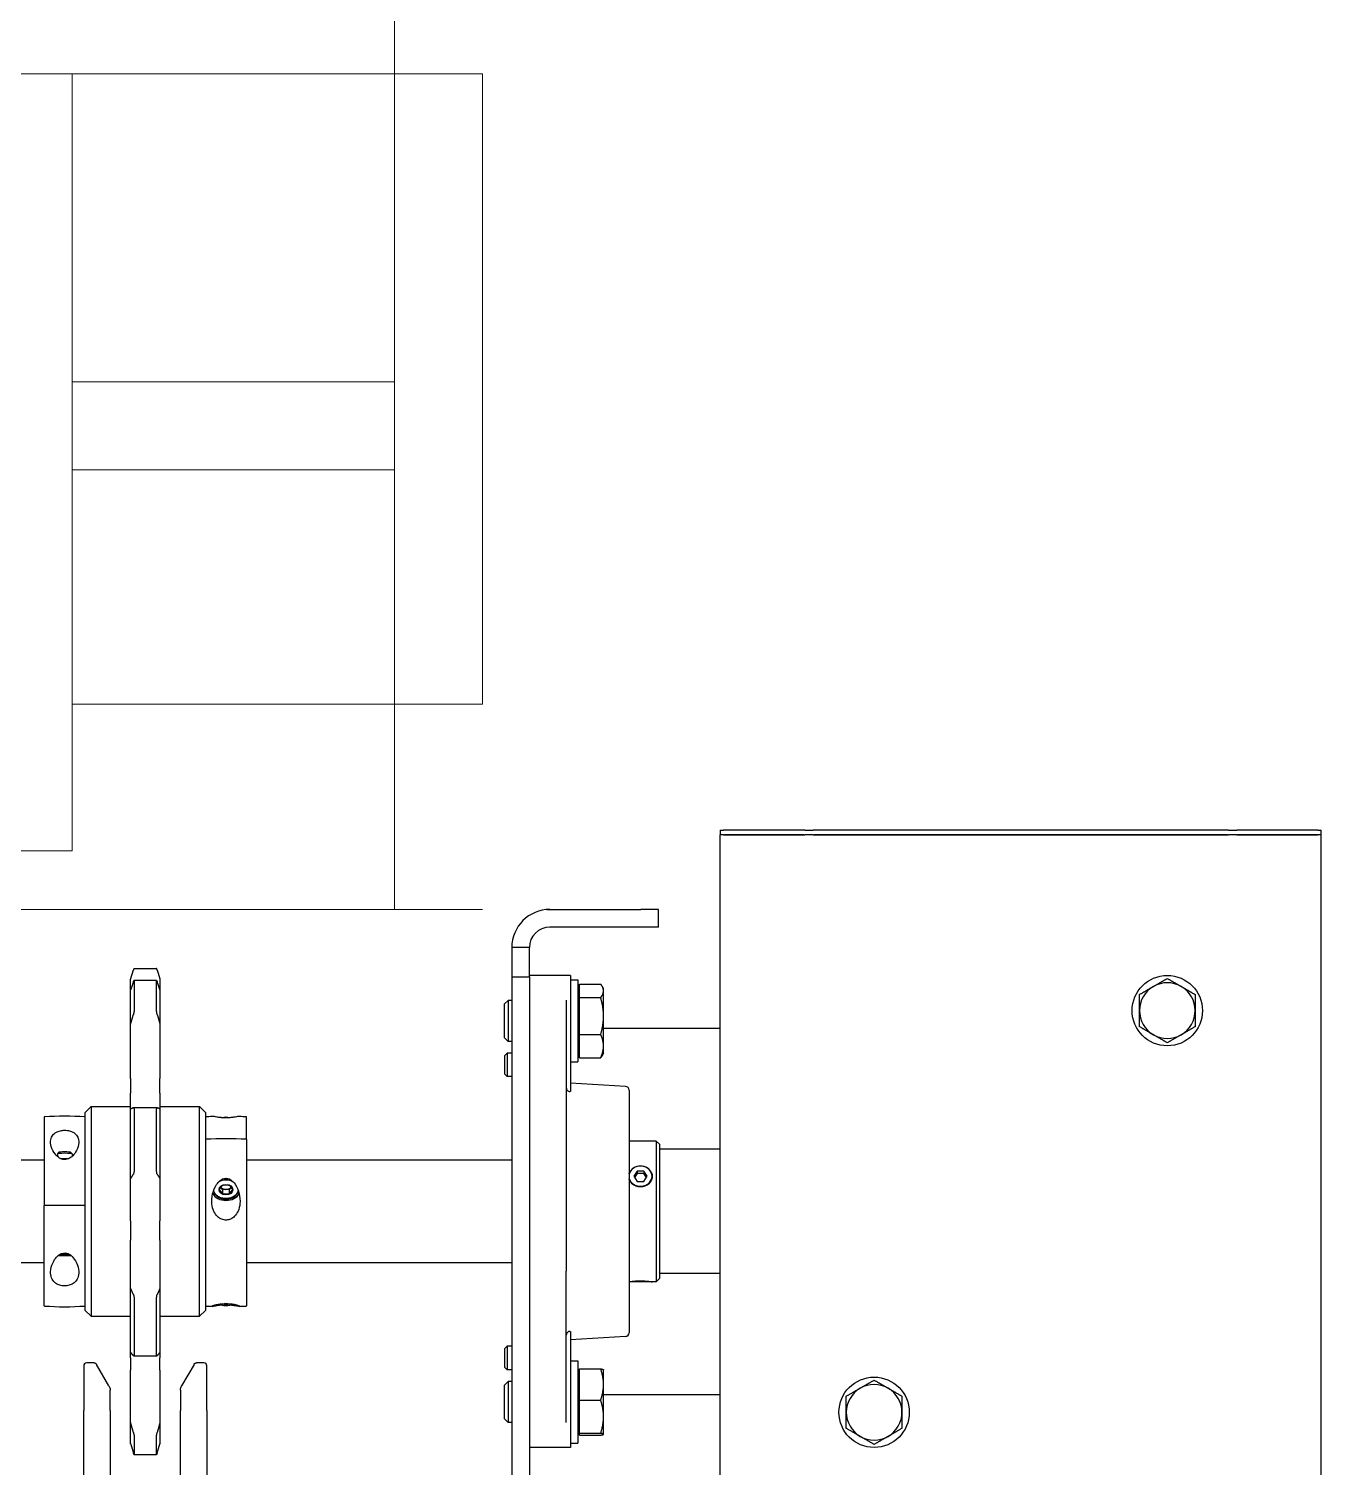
# Model space of a CAD drawing. Extents: x -3873 to 164127, y 7129 to 96529.
# Drawn here: x 43305.4 to 43746.3, y 53337.5 to 53828.1 of the extents above; entities that cross this region are included whole.
import ezdxf

# ---------------------------------------------------------------- set-up
doc = ezdxf.new("R2010")
doc.units = 0
doc.layers.get('0').update_dxf_attribs({"linetype": 'CONTINUOUS'})
doc.layers.add('LAYOUT', color=90, linetype='CONTINUOUS')
doc.layers.add('LAYOUT-KROMEKA', color=1, linetype='CONTINUOUS')
doc.layers.add('LAYOUT Kromeka', color=1, linetype='CONTINUOUS', lineweight=5)

# ---------------------------------------------------------------- blocks, each defined once
blk = doc.blocks.new('*U220')
at = {"ltscale": 20}
for p, q in [((0, 309.9999), (0, -309.9998)), ((284.9999, 309.9999), (284.9999, -309.9998)), ((69.9998, -309.9998), (69.9998, -169.9999)), ((149.9999, -169.9999), (149.9999, -279.9998)), ((179.9998, -279.9998), (179.9998, -169.9999)), ((0, -279.9998), (69.9998, -279.9998)), ((69.9998, -279.9998), (284.9999, -279.9998)), ((284.9999, -279.9998), (354.9998, -279.9998)), ((69.9998, -309.9998), (284.9999, -309.9998))]:
    blk.add_line(p, q, dxfattribs=at)
at = {"linetype": 'Continuous', "ltscale": 20}
for p, q in [((19.9999, -149.9999), (19.9999, -169.9999)), ((19.9999, -169.9999), (284.9999, -169.9999))]:
    blk.add_line(p, q, dxfattribs=at)
blk = doc.blocks.new('A$Ccf7c2aec')
at = {"layer": 'LAYOUT-KROMEKA'}
for p, q in [((3977.53, 435.6), (3977.53, 756.6)), ((4012.53, 435.6), (4012.53, 756.6)), ((3962.88, 435.6), (3997.02, 435.6)), ((4027.19, 435.6), (3997.02, 435.6)), ((3980.4, 429.75), (3980.16, 429.75)), ((3980.4, 427.45), (3980.16, 427.45)), ((4014.71, 431.1), (4013.78, 431.1)), ((4015.21, 430.61), (4014.72, 431.1)), ((3895.43, 422.1), (3927.13, 422.1)), ((3942.38, 422.1), (3927.13, 422.1)), ((4014.71, 426.1), (4013.78, 426.1)), ((4015.21, 426.59), (4014.72, 426.1)), ((3935.58, 413.5), (3942.88, 417.72)), ((3943.38, 418.59), (3943.38, 421.1)), ((3961.28, 421.6), (3959.28, 419.6)), ((4030.78, 419.6), (3959.28, 419.6)), ((3959.28, 419.6), (3959.28, 406.1)), ((3961.28, 421.6), (4028.78, 421.6)), ((4028.78, 421.6), (4030.78, 419.6)), ((4030.78, 419.6), (4030.78, 406.1)), ((3927.13, 413.1), (3895.43, 413.1)), ((3927.13, 413.1), (3934.08, 413.1)), ((3912.16, 404.96), (3912.16, 397.24)), ((3918.58, 404.95), (3912.17, 404.95)), ((3915.82, 406.1), (3923.05, 406.1)), ((3923.05, 406.1), (3926.85, 406.1)), ((3926.85, 406.1), (3940.89, 406.1)), ((3945.06, 406.1), (3940.89, 406.1)), ((3945.06, 406.1), (3946.93, 406.1)), ((3945.76, 405.07), (3945.76, 397.13)), ((3965.57, 404.95), (3946.18, 404.95)), ((3946.93, 406.1), (3968.81, 406.1)), ((3968.81, 406.1), (3971.14, 406.1)), ((3971.14, 406.1), (3985.24, 406.1)), ((3991.78, 406.1), (3985.24, 406.1)), ((3991.78, 406.1), (4004.52, 406.1)), ((4004.52, 406.1), (4006.21, 406.1)), ((4006.21, 406.1), (4029.94, 406.1)), ((4029.82, 404.95), (4008.8, 404.95)), ((4029.94, 406.1), (4035.34, 406.1)), ((4030.41, 397.08), (4030.41, 405.12)), ((4040.41, 406.1), (4035.34, 406.1)), ((4040.41, 406.1), (4055.32, 406.1)), ((4055.32, 406.1), (4058.95, 406.1)), ((4058.95, 406.1), (4070.61, 406.1)), ((4073.7, 404.95), (4063.36, 404.95)), ((4070.61, 406.1), (4070.81, 406.1)), ((4070.81, 406.1), (4074.25, 406.1)), ((4073.76, 397.23), (4073.76, 404.97)), ((4077.91, 404.96), (4077.91, 397.24)), ((3912.17, 397.25), (3918.58, 397.25)), ((3923.05, 396.1), (3915.82, 396.1)), ((3926.85, 396.1), (3923.05, 396.1)), ((3940.89, 396.1), (3926.85, 396.1)), ((3940.89, 396.1), (3945.06, 396.1)), ((3946.93, 396.1), (3945.06, 396.1)), ((3946.18, 397.25), (3965.57, 397.25)), ((3968.81, 396.1), (3946.93, 396.1)), ((3959.28, 396.1), (3959.28, 382.6)), ((3971.14, 396.1), (3968.81, 396.1)), ((3985.24, 396.1), (3971.14, 396.1)), ((3985.24, 396.1), (3991.78, 396.1)), ((4004.52, 396.1), (3991.78, 396.1)), ((4006.21, 396.1), (4004.52, 396.1)), ((4029.94, 396.1), (4006.21, 396.1)), ((4008.8, 397.25), (4029.82, 397.25)), ((4035.34, 396.1), (4029.94, 396.1)), ((4030.78, 396.1), (4030.78, 382.6)), ((4035.34, 396.1), (4040.41, 396.1)), ((4055.32, 396.1), (4040.41, 396.1)), ((4058.95, 396.1), (4055.32, 396.1)), ((4070.61, 396.1), (4058.95, 396.1)), ((4063.36, 397.25), (4073.7, 397.25)), ((4070.81, 396.1), (4070.61, 396.1)), ((4074.25, 396.1), (4070.81, 396.1)), ((3895.43, 389.1), (3927.13, 389.1)), ((3934.08, 389.1), (3927.13, 389.1)), ((3942.88, 384.48), (3935.58, 388.7)), ((3943.38, 381.1), (3943.38, 383.61)), ((3927.13, 380.1), (3895.43, 380.1)), ((3927.13, 380.1), (3942.38, 380.1)), ((3959.28, 382.6), (4030.78, 382.6)), ((3961.28, 380.6), (3959.28, 382.6)), ((4028.78, 380.6), (3961.28, 380.6)), ((4028.78, 380.6), (4030.78, 382.6)), ((4002.55, 374.75), (4000.95, 374.75)), ((4002.55, 374.75), (4003.32, 375.33)), ((4002.55, 373.6), (4002.55, 374.75)), ((4002.55, 372.45), (4002.55, 373.6)), ((4003.32, 375.33), (4003.34, 375.35)), ((4002.55, 372.45), (4000.95, 372.45)), ((4003.32, 371.87), (4002.55, 372.45)), ((4003.34, 371.85), (4003.32, 371.87)), ((4019.57, 366.6), (3962.88, 366.6)), ((3977.53, 276.1), (3977.53, 366.6)), ((4012.53, 276.1), (4012.53, 366.6)), ((4019.57, 366.6), (4027.19, 366.6)), ((4075.03, 276.1), (3898.03, 276.1)), ((3924.26, 278.6), (3923.03, 277.37)), ((3937.03, 277.37), (3923.03, 277.37)), ((3923.03, 276.1), (3923.03, 277.37)), ((3924.26, 278.6), (3935.81, 278.6)), ((3935.81, 278.6), (3937.03, 277.37)), ((3937.03, 276.1), (3937.03, 277.37)), ((3941.8, 278.5), (3941.03, 277.73)), ((3949.03, 277.73), (3941.03, 277.73)), ((3941.03, 276.1), (3941.03, 277.73)), ((3941.8, 278.5), (3948.27, 278.5)), ((3948.27, 278.5), (3949.03, 277.73)), ((3949.03, 276.1), (3949.03, 277.73)), ((4041.8, 278.5), (4041.03, 277.73)), ((4049.03, 277.73), (4041.03, 277.73)), ((4041.03, 276.1), (4041.03, 277.73)), ((4041.8, 278.5), (4048.27, 278.5)), ((4048.27, 278.5), (4049.03, 277.73)), ((4049.03, 276.1), (4049.03, 277.73)), ((4054.26, 278.6), (4053.03, 277.37)), ((4067.03, 277.37), (4053.03, 277.37)), ((4053.03, 276.1), (4053.03, 277.37)), ((4054.26, 278.6), (4065.81, 278.6)), ((4065.81, 278.6), (4067.03, 277.37)), ((4067.03, 276.1), (4067.03, 277.37)), ((4075.03, 276.1), (4075.03, 270.1)), ((4085.03, 276.1), (4075.03, 276.1)), ((4085.03, 270.1), (4085.03, 276.1)), ((4075.03, 270.1), (3898.03, 270.1)), ((3914.53, 256.1), (3914.53, 270.1)), ((4075.03, 270.1), (4085.03, 270.1)), ((4075.53, 256.1), (4075.53, 270.1)), ((4092.03, 232.1), (4092.03, 263.1)), ((4098.03, 264.1), (4098.03, 232.1)), ((3930.03, 256.1), (3914.53, 256.1)), ((3916.03, 256.1), (3916.03, 253.6)), ((3923, 257.5), (3974.61, 257.5)), ((3954.14, 256.1), (3930.03, 256.1)), ((3944.03, 256.1), (3944.03, 253.6)), ((3952.42, 237.29), (3951.3, 256.1)), ((3954.13, 256.31), (3954.14, 256.1)), ((4015.46, 257.5), (3974.61, 257.5)), ((4067.07, 257.5), (4015.46, 257.5)), ((4035.92, 256.1), (4035.94, 256.31)), ((4060.03, 256.1), (4035.92, 256.1)), ((4037.65, 237.29), (4038.76, 256.1)), ((4046.03, 256.1), (4046.03, 253.6)), ((4075.53, 256.1), (4060.03, 256.1)), ((4074.03, 256.1), (4074.03, 253.6)), ((3944.03, 253.6), (3916.03, 253.6)), ((3918.73, 253), (3918.73, 245.78)), ((3918.73, 253), (3919.36, 253)), ((3919.36, 253), (3930.66, 253)), ((3919.36, 253), (3919.36, 245.78)), ((3919.98, 253), (3919.98, 253.6)), ((3930.66, 253), (3941.33, 253)), ((3930.66, 253), (3930.66, 245.78)), ((3940.08, 253), (3940.08, 253.6)), ((3941.33, 253), (3941.33, 245.78)), ((4074.03, 253.6), (4046.03, 253.6)), ((4047.47, 253), (4055.4, 253)), ((4047.47, 253), (4047.47, 245.78)), ((4049.98, 253), (4049.98, 253.6)), ((4055.4, 253), (4067.96, 253)), ((4055.4, 253), (4055.4, 245.78)), ((4067.96, 253), (4067.96, 245.78)), ((4067.96, 253), (4072.59, 253)), ((4070.08, 253), (4070.08, 253.6)), ((4072.59, 253), (4072.59, 245.78)), ((3919.03, 244.8), (3919.02, 244.81)), ((3919.03, 244.8), (3919.05, 244.8)), ((3919.05, 244.8), (3925.01, 244.8)), ((3925.01, 244.8), (3936, 244.8)), ((3932.53, 205), (3932.53, 244.8)), ((3936, 244.8), (3941.03, 244.8)), ((3941.03, 244.8), (3941.05, 244.81)), ((4049.03, 244.8), (4048.22, 245.27)), ((4049.03, 244.8), (4051.44, 244.8)), ((4051.44, 244.8), (4061.68, 244.8)), ((4057.53, 244.8), (4057.53, 205)), ((4061.68, 244.8), (4070.28, 244.8)), ((4070.28, 244.8), (4071.03, 244.8)), ((4071.03, 244.8), (4071.85, 245.27)), ((4036.39, 236.1), (3953.67, 236.1)), ((3971.03, 228.24), (3971.03, 236.1)), ((3971.07, 228.46), (3971.07, 235.94)), ((4019.03, 226.8), (4019.03, 236.1)), ((4007.03, 234.51), (4005.3, 233.35)), ((4005.3, 233.35), (4005.3, 231.05)), ((4005.3, 231.05), (4007.03, 229.89)), ((4007.95, 233.35), (4006.63, 234.24)), ((4006.63, 230.16), (4007.95, 231.05)), ((4008.77, 233.35), (4007.03, 234.51)), ((4007.03, 229.89), (4008.77, 231.05)), ((4007.95, 231.05), (4007.95, 233.35)), ((4008.77, 233.35), (4007.95, 233.35)), ((4008.77, 231.05), (4007.95, 231.05)), ((4008.77, 231.05), (4008.77, 233.35)), ((4092.03, 226.1), (4092.03, 232.1)), ((4098.03, 226.1), (4098.03, 232.1)), ((3971.03, 228.24), (3971.04, 228.23)), ((3971.03, 226.8), (3971.03, 228.16)), ((4019.03, 226.8), (3971.03, 226.8)), ((3972.13, 225.7), (3971.03, 226.8)), ((4017.93, 225.7), (3972.13, 225.7)), ((3973.83, 205), (3973.83, 225.7)), ((4016.23, 205), (4016.23, 225.7)), ((4017.93, 225.7), (4019.03, 226.8)), ((4092.03, 226.1), (4098.03, 226.1)), ((3588.53, 205), (4123.53, 205)), ((4123.53, 203.83), (4123.53, 205)), ((4125.03, 205), (4123.53, 205)), ((4123.53, 203.83), (4123.53, 176.17)), ((4123.53, 176.44), (4123.53, 203.56)), ((4125.03, 205), (4125.03, 203.83)), ((4125.03, 176.17), (4125.03, 203.83)), ((4123.53, 173.34), (4123.53, 176.17)), ((4123.53, 173.34), (4123.53, 31.66)), ((4123.53, 32.03), (4123.53, 172.97)), ((4125.03, 176.17), (4125.03, 173.34)), ((4125.03, 31.66), (4125.03, 173.34)), ((4123.53, 28.83), (4123.53, 31.66)), ((4125.03, 31.66), (4125.03, 28.83)), ((4123.53, 28.83), (4123.53, 1.17)), ((4123.53, 1.44), (4123.53, 28.56)), ((4125.03, 1.17), (4125.03, 28.83)), ((3588.53, 0), (4123.53, 0)), ((4123.53, 0), (4123.53, 1.17)), ((4123.53, 0), (4125.03, 0)), ((4125.03, 1.17), (4125.03, 0))]:
    blk.add_line(p, q, dxfattribs=at)
for centre in [(3926.53, 152.5), (4063.53, 52.5)]:
    blk.add_circle(centre, 12, dxfattribs=at)
for centre, radius, start, end in [((4060.66, 428.6), 98.12, 175.9636, 184.0364), ((3962.88, 435.5), 0.1, 90, 175.9636), ((4027.19, 435.5), 0.1, 4.0364, 90), ((3929.41, 428.6), 98.12, 355.9636, 4.0364), ((3942.38, 421.1), 1, 0, 90), ((3962.88, 421.7), 0.1, 184.0364, 270), ((4027.19, 421.7), 0.1, 270, 355.9636), ((3942.38, 381.1), 1, 270, 0), ((4060.66, 373.6), 98.12, 175.9636, 177.2764), ((3962.88, 380.5), 0.1, 90, 175.9636), ((4027.19, 380.5), 0.1, 4.0364, 90), ((3929.41, 373.6), 98.12, 2.7236, 4.0364), ((4060.66, 373.6), 98.12, 182.7236, 184.0364), ((3929.41, 373.6), 98.12, 355.9636, 357.2764), ((3962.88, 366.7), 0.1, 184.0364, 270), ((4027.19, 366.7), 0.1, 270, 355.9636), ((4085.03, 263.1), 13, 0, 90), ((4085.03, 263.1), 7, 0, 90), ((3953.67, 237.36), 1.26, 183, 270), ((4036.39, 237.36), 1.26, 270, 357), ((3926.53, 152.5), 9.5, 90, 150), ((3926.53, 152.5), 9.5, 30, 90), ((3926.53, 152.5), 9.5, 150, 210), ((3926.53, 152.5), 9.5, 330, 30), ((3926.53, 152.5), 9.5, 210, 270), ((3926.53, 152.5), 9.5, 270, 330), ((4063.53, 52.5), 9.5, 90, 150), ((4063.53, 52.5), 9.5, 30, 90), ((4063.53, 52.5), 9.5, 150, 210), ((4063.53, 52.5), 9.5, 330, 30), ((4063.53, 52.5), 9.5, 210, 270), ((4063.53, 52.5), 9.5, 270, 330)]:
    blk.add_arc(centre, radius, start, end, dxfattribs=at)
for centre, major_axis, ratio, start_param, end_param in [((3997.02, 435.5), (0, 0.1), 0.06192, 4.782837, 6.283185), ((3997.02, 435.5), (0, 0.1), 0.06192, 4.782837, 6.283185), ((3990.97, 428.6), (0, 98.13), 0.06192, 4.641941, 4.782837), ((3990.97, 428.6), (0, -98.13), 0.06192, 1.500348, 1.641245), ((3980.27, 428.6), (0, -4.82), 0.06192, 4.245314, 5.179464), ((3980.27, 428.6), (0, -4.25), 0.06192, 4.189465, 5.235313), ((3980.27, 428.6), (0, 2.34), 0.06192, 0.598209, 2.543383), ((3980.27, 428.6), (0, -2.34), 0.06192, 0.783441, 2.358152), ((3980.27, 428.6), (0, 4.25), 0.06192, 4.378259, 5.046519), ((3980.27, 428.6), (0, 4.82), 0.06192, 4.435713, 4.989065), ((4012.71, 428.6), (0, -4.82), 0.06192, 1.29412, 1.847472), ((4014.71, 428.6), (0, 2.5), 0.06192, 3.141593, 6.283185), ((4015.2, 428.6), (0, 2.01), 0.06192, 3.203672, 6.221106), ((3997.02, 421.7), (0, -0.1), 0.06192, 0, 1.500348), ((3997.02, 421.7), (0, -0.1), 0.06192, 0, 1.500348), ((4002.46, 373.6), (0, -4.82), 0.763123, 3.507971, 5.916807), ((4002.46, 373.6), (0, -4.25), 0.763123, 3.258597, 6.166181), ((4019.57, 380.5), (0, 0.1), 0.763123, 4.782837, 6.283185), ((4019.57, 380.5), (-0.0092, 0.0995), 0.76527, 4.712389, 6.212737), ((3944.95, 373.6), (0, -98.13), 0.763123, 1.500348, 1.641245), ((3944.95, 373.6), (0, 98.13), 0.763123, 4.641941, 4.782837), ((3966.6, 373.6), (0, -4.82), 0.763123, 4.435713, 4.989065), ((3966.6, 373.6), (0, -4.82), 0.763123, 4.185166, 4.435713), ((3966.6, 373.6), (0, -4.25), 0.763123, 4.377447, 5.047331), ((4004.08, 373.6), (0, 2), 0.763123, 0.523599, 1.570796), ((4004.08, 373.6), (0, 2), 0.763123, 1.570796, 2.617994), ((4004.08, 373.6), (0, 2), 0.763123, 0.509988, 0.523599), ((4002.46, 373.6), (0, -4.25), 0.763123, 0.946445, 2.195148), ((4002.46, 373.6), (0, -4.82), 0.763123, 1.29412, 1.847472), ((4023.47, 373.6), (0, 4.82), 0.763123, 4.435713, 4.989065), ((3966.6, 373.6), (0, -4.82), 0.763123, 4.989065, 5.239612), ((4004.08, 373.6), (0, 2), 0.763123, 2.617994, 2.631605), ((4019.57, 366.7), (-0.0092, -0.0995), 0.76527, 0.070448, 1.570796), ((4019.57, 366.7), (0, -0.1), 0.763123, 0, 1.500348), ((4007.03, 232.2), (0, 3.96), 0.866025, 0.172496, 6.11069), ((4007.01, 232.2), (0, -4), 0.866025, 3.500904, 5.923874), ((4007.01, 232.2), (0, 4), 0.866025, 0.224075, 0.359312), ((4007.01, 232.2), (0, 4), 0.866025, 5.923874, 6.05911), ((4007.01, 232.2), (0, 4), 0.866025, 3.500904, 5.923874), ((4007.01, 232.2), (0, -4), 0.866025, 5.923874, 6.642497)]:
    blk.add_ellipse(centre, major_axis=major_axis, ratio=ratio, start_param=start_param, end_param=end_param, dxfattribs=at)
blk.add_ellipse((4002.46, 373.6), major_axis=(0, -2.34), ratio=0.763123, dxfattribs=at)
for points, knots in [([(3980.56, 427.28), (3980.49, 427.14), (3980.41, 427), (3979.95, 426.29), (3979.41, 425.76), (3977.97, 424.73), (3976.99, 424.27), (3975.08, 423.78), (3974.19, 423.72), (3972.71, 423.96), (3972.09, 424.19), (3971.12, 424.88), (3970.74, 425.27), (3970.18, 426.16), (3969.97, 426.62), (3969.71, 427.6), (3969.65, 428.1), (3969.65, 428.6), (3969.65, 428.89), (3969.67, 429.19), (3969.8, 430.02), (3969.95, 430.52), (3970.42, 431.5), (3970.76, 431.96), (3971.68, 432.78), (3972.24, 433.06), (3973.59, 433.44), (3974.4, 433.47), (3976.23, 433.2), (3977.24, 432.82), (3978.77, 431.94), (3979.34, 431.5), (3980.08, 430.7), (3980.35, 430.33), (3980.55, 429.93), (3980.55, 429.92), (3980.56, 429.92)], [-1.779668, -1.779668, -1.779668, -1.779668, -1.716714, -1.716714, -1.440372, -1.440372, -1.077599, -1.077599, -0.759161, -0.759161, -0.509116, -0.509116, -0.31411, -0.31411, -0.151149, -0.151149, 0, 0, 0, 0.088386, 0.088386, 0.25546, 0.25546, 0.452402, 0.452402, 0.675893, 0.675893, 0.961048, 0.961048, 1.319612, 1.319612, 1.580903, 1.580903, 1.751112, 1.751112, 1.753601, 1.753601, 1.753601, 1.753601]), ([(4012.99, 429.92), (4013.06, 430.06), (4013.13, 430.2), (4013.56, 430.91), (4014.06, 431.44), (4015.38, 432.47), (4016.27, 432.93), (4017.99, 433.42), (4018.78, 433.48), (4020.09, 433.24), (4020.63, 433.01), (4021.47, 432.32), (4021.8, 431.93), (4022.28, 431.04), (4022.45, 430.58), (4022.68, 429.6), (4022.73, 429.1), (4022.73, 428.6), (4022.73, 428.31), (4022.71, 428.01), (4022.61, 427.18), (4022.47, 426.68), (4022.07, 425.7), (4021.78, 425.24), (4020.98, 424.42), (4020.5, 424.14), (4019.32, 423.76), (4018.6, 423.73), (4016.95, 424), (4016.04, 424.38), (4014.64, 425.26), (4014.12, 425.7), (4013.43, 426.5), (4013.18, 426.87), (4013, 427.27), (4013, 427.28), (4012.99, 427.28)], [-1.779668, -1.779668, -1.779668, -1.779668, -1.716714, -1.716714, -1.440372, -1.440372, -1.077599, -1.077599, -0.759161, -0.759161, -0.509116, -0.509116, -0.31411, -0.31411, -0.151149, -0.151149, 0, 0, 0, 0.088386, 0.088386, 0.25546, 0.25546, 0.452402, 0.452402, 0.675893, 0.675893, 0.961048, 0.961048, 1.319612, 1.319612, 1.580903, 1.580903, 1.751112, 1.751112, 1.753601, 1.753601, 1.753601, 1.753601]), ([(3980.07, 426.52), (3980.07, 426.71), (3980.06, 426.92), (3980.04, 427.5), (3980.04, 427.91), (3980.04, 428.72), (3980.04, 429.13), (3980.05, 429.92), (3980.06, 430.3), (3980.07, 430.66), (3980.07, 430.67), (3980.07, 430.68)], [5.701604, 5.701604, 5.701604, 5.701604, 5.883264, 5.883264, 6.207138, 6.207138, 6.529808, 6.529808, 6.852865, 6.852865, 6.864766, 6.864766, 6.864766, 6.864766]), ([(3980.56, 429.92), (3980.7, 429.62), (3980.8, 429.31), (3980.89, 428.65), (3980.88, 428.32), (3980.75, 427.74), (3980.66, 427.51), (3980.56, 427.28)], [-2.1286008, -2.1286008, -2.1286008, -2.1286008, -2.0041788, -2.0041788, -1.8770627, -1.8770627, -1.779668, -1.779668, -1.779668, -1.779668]), ([(4012.99, 427.28), (4012.86, 427.58), (4012.77, 427.89), (4012.68, 428.55), (4012.7, 428.88), (4012.81, 429.46), (4012.89, 429.69), (4012.99, 429.92)], [-2.1286008, -2.1286008, -2.1286008, -2.1286008, -2.0041788, -2.0041788, -1.8770627, -1.8770627, -1.779668, -1.779668, -1.779668, -1.779668]), ([(3943.38, 418.59), (3943.38, 418.48), (3943.36, 418.36), (3943.29, 418.16), (3943.24, 418.06), (3943.11, 417.89), (3943.03, 417.81), (3942.92, 417.74), (3942.9, 417.73), (3942.88, 417.72)], [0.0000243, 0.0000243, 0.0000243, 0.0000243, 0.0328926, 0.0328926, 0.0653838, 0.0653838, 0.0978897, 0.0978897, 0.1042618, 0.1042618, 0.1042618, 0.1042618]), ([(3935.58, 413.5), (3935.27, 413.32), (3934.93, 413.2), (3934.57, 413.14), (3934.48, 413.13), (3934.39, 413.11), (3934.29, 413.11), (3934.22, 413.1), (3934.15, 413.1), (3934.08, 413.1)], [0, 0, 0, 0, 0.684637, 0.684637, 0.684637, 0.86523, 0.86523, 0.86523, 1, 1, 1, 1]), ([(3912.17, 404.95), (3912.15, 404.95), (3912.15, 404.96), (3912.21, 404.99), (3912.27, 405.01), (3912.42, 405.06), (3912.52, 405.1), (3912.66, 405.14), (3912.69, 405.15), (3912.71, 405.16)], [0.1549528, 0.1549528, 0.1549528, 0.1549528, 0.1932464, 0.1932464, 0.23154, 0.23154, 0.2707227, 0.2707227, 0.2793508, 0.2793508, 0.2793508, 0.2793508]), ([(3919.62, 405.16), (3919.59, 405.15), (3919.56, 405.14), (3919.4, 405.1), (3919.26, 405.06), (3919.02, 405.01), (3918.91, 404.99), (3918.71, 404.96), (3918.63, 404.95), (3918.58, 404.95)], [0.3355607, 0.3355607, 0.3355607, 0.3355607, 0.3441888, 0.3441888, 0.3833716, 0.3833716, 0.4216652, 0.4216652, 0.4599587, 0.4599587, 0.4599587, 0.4599587]), ([(3946.18, 404.95), (3946.07, 404.95), (3945.98, 404.96), (3945.84, 404.99), (3945.79, 405.01), (3945.75, 405.06), (3945.76, 405.1), (3945.79, 405.14), (3945.8, 405.15), (3945.81, 405.16)], [0.1549528, 0.1549528, 0.1549528, 0.1549528, 0.1932464, 0.1932464, 0.23154, 0.23154, 0.2707227, 0.2707227, 0.2793508, 0.2793508, 0.2793508, 0.2793508]), ([(3966.71, 405.16), (3966.7, 405.15), (3966.68, 405.14), (3966.57, 405.1), (3966.46, 405.06), (3966.23, 405.01), (3966.09, 404.99), (3965.82, 404.96), (3965.69, 404.95), (3965.57, 404.95)], [0.3355607, 0.3355607, 0.3355607, 0.3355607, 0.3441888, 0.3441888, 0.3833716, 0.3833716, 0.4216652, 0.4216652, 0.4599587, 0.4599587, 0.4599587, 0.4599587]), ([(4008.8, 404.95), (4008.68, 404.95), (4008.54, 404.96), (4008.28, 404.99), (4008.15, 405.01), (4007.95, 405.06), (4007.86, 405.1), (4007.77, 405.14), (4007.76, 405.15), (4007.74, 405.16)], [0.1549528, 0.1549528, 0.1549528, 0.1549528, 0.1932464, 0.1932464, 0.23154, 0.23154, 0.2707227, 0.2707227, 0.2793508, 0.2793508, 0.2793508, 0.2793508]), ([(4030.4, 405.16), (4030.4, 405.15), (4030.41, 405.14), (4030.41, 405.1), (4030.39, 405.06), (4030.3, 405.01), (4030.23, 404.99), (4030.05, 404.96), (4029.94, 404.95), (4029.82, 404.95)], [0.3355607, 0.3355607, 0.3355607, 0.3355607, 0.3441888, 0.3441888, 0.3833716, 0.3833716, 0.4216652, 0.4216652, 0.4599587, 0.4599587, 0.4599587, 0.4599587]), ([(4063.36, 404.95), (4063.29, 404.95), (4063.19, 404.96), (4062.96, 404.99), (4062.83, 405.01), (4062.58, 405.06), (4062.44, 405.1), (4062.29, 405.14), (4062.26, 405.15), (4062.23, 405.16)], [0.1549528, 0.1549528, 0.1549528, 0.1549528, 0.1932464, 0.1932464, 0.23154, 0.23154, 0.2707227, 0.2707227, 0.2793508, 0.2793508, 0.2793508, 0.2793508]), ([(4073.37, 405.16), (4073.39, 405.15), (4073.41, 405.14), (4073.53, 405.1), (4073.61, 405.06), (4073.72, 405.01), (4073.75, 404.99), (4073.76, 404.96), (4073.74, 404.95), (4073.7, 404.95)], [0.3355607, 0.3355607, 0.3355607, 0.3355607, 0.3441888, 0.3441888, 0.3833716, 0.3833716, 0.4216652, 0.4216652, 0.4599587, 0.4599587, 0.4599587, 0.4599587]), ([(4077.91, 404.96), (4077.91, 404.96), (4077.9, 404.97), (4077.85, 404.99), (4077.79, 405.01), (4077.65, 405.06), (4077.54, 405.1), (4077.4, 405.14), (4077.38, 405.15), (4077.35, 405.16)], [0.1710651, 0.1710651, 0.1710651, 0.1710651, 0.1932464, 0.1932464, 0.23154, 0.23154, 0.2707227, 0.2707227, 0.2793508, 0.2793508, 0.2793508, 0.2793508]), ([(3912.71, 397.04), (3912.69, 397.05), (3912.66, 397.06), (3912.52, 397.1), (3912.42, 397.14), (3912.27, 397.19), (3912.21, 397.21), (3912.15, 397.24), (3912.15, 397.25), (3912.17, 397.25)], [0.3355607, 0.3355607, 0.3355607, 0.3355607, 0.3441888, 0.3441888, 0.3833716, 0.3833716, 0.4216652, 0.4216652, 0.4599587, 0.4599587, 0.4599587, 0.4599587]), ([(3918.58, 397.25), (3918.63, 397.25), (3918.71, 397.24), (3918.91, 397.21), (3919.02, 397.19), (3919.26, 397.14), (3919.4, 397.1), (3919.56, 397.06), (3919.59, 397.05), (3919.62, 397.04)], [0.1549528, 0.1549528, 0.1549528, 0.1549528, 0.1932464, 0.1932464, 0.23154, 0.23154, 0.2707227, 0.2707227, 0.2793508, 0.2793508, 0.2793508, 0.2793508]), ([(3945.81, 397.04), (3945.8, 397.05), (3945.79, 397.06), (3945.76, 397.1), (3945.75, 397.14), (3945.79, 397.19), (3945.84, 397.21), (3945.98, 397.24), (3946.07, 397.25), (3946.18, 397.25)], [0.3355607, 0.3355607, 0.3355607, 0.3355607, 0.3441888, 0.3441888, 0.3833716, 0.3833716, 0.4216652, 0.4216652, 0.4599587, 0.4599587, 0.4599587, 0.4599587]), ([(3965.57, 397.25), (3965.69, 397.25), (3965.82, 397.24), (3966.09, 397.21), (3966.23, 397.19), (3966.46, 397.14), (3966.57, 397.1), (3966.68, 397.06), (3966.7, 397.05), (3966.71, 397.04)], [0.1549528, 0.1549528, 0.1549528, 0.1549528, 0.1932464, 0.1932464, 0.23154, 0.23154, 0.2707227, 0.2707227, 0.2793508, 0.2793508, 0.2793508, 0.2793508]), ([(4007.74, 397.04), (4007.76, 397.05), (4007.77, 397.06), (4007.86, 397.1), (4007.95, 397.14), (4008.15, 397.19), (4008.28, 397.21), (4008.54, 397.24), (4008.68, 397.25), (4008.8, 397.25)], [0.3355607, 0.3355607, 0.3355607, 0.3355607, 0.3441888, 0.3441888, 0.3833716, 0.3833716, 0.4216652, 0.4216652, 0.4599587, 0.4599587, 0.4599587, 0.4599587]), ([(4029.82, 397.25), (4029.94, 397.25), (4030.05, 397.24), (4030.23, 397.21), (4030.3, 397.19), (4030.39, 397.14), (4030.41, 397.1), (4030.41, 397.06), (4030.4, 397.05), (4030.4, 397.04)], [0.1549528, 0.1549528, 0.1549528, 0.1549528, 0.1932464, 0.1932464, 0.23154, 0.23154, 0.2707227, 0.2707227, 0.2793508, 0.2793508, 0.2793508, 0.2793508]), ([(4062.23, 397.04), (4062.26, 397.05), (4062.29, 397.06), (4062.44, 397.1), (4062.58, 397.14), (4062.83, 397.19), (4062.96, 397.21), (4063.19, 397.24), (4063.29, 397.25), (4063.36, 397.25)], [0.3355607, 0.3355607, 0.3355607, 0.3355607, 0.3441888, 0.3441888, 0.3833716, 0.3833716, 0.4216652, 0.4216652, 0.4599587, 0.4599587, 0.4599587, 0.4599587]), ([(4073.7, 397.25), (4073.74, 397.25), (4073.76, 397.24), (4073.75, 397.21), (4073.72, 397.19), (4073.61, 397.14), (4073.53, 397.1), (4073.41, 397.06), (4073.39, 397.05), (4073.37, 397.04)], [0.1549528, 0.1549528, 0.1549528, 0.1549528, 0.1932464, 0.1932464, 0.23154, 0.23154, 0.2707227, 0.2707227, 0.2793508, 0.2793508, 0.2793508, 0.2793508]), ([(4077.35, 397.04), (4077.38, 397.05), (4077.4, 397.06), (4077.54, 397.1), (4077.65, 397.14), (4077.79, 397.19), (4077.85, 397.21), (4077.9, 397.23), (4077.91, 397.24), (4077.91, 397.24)], [0.3355607, 0.3355607, 0.3355607, 0.3355607, 0.3441888, 0.3441888, 0.3833716, 0.3833716, 0.4216652, 0.4216652, 0.4438465, 0.4438465, 0.4438465, 0.4438465]), ([(3934.08, 389.1), (3934.46, 389.1), (3934.84, 389.03), (3935.2, 388.88), (3935.33, 388.83), (3935.46, 388.77), (3935.58, 388.7)], [0, 0, 0, 0, 0.729999, 0.729999, 0.729999, 1, 1, 1, 1]), ([(3942.88, 384.48), (3942.98, 384.43), (3943.06, 384.36), (3943.21, 384.19), (3943.26, 384.1), (3943.35, 383.9), (3943.37, 383.79), (3943.38, 383.66), (3943.38, 383.64), (3943.38, 383.61)], [0, 0, 0, 0, 0.0323681, 0.0323681, 0.0648784, 0.0648784, 0.0973836, 0.0973836, 0.104244, 0.104244, 0.104244, 0.104244]), ([(3963.06, 374.92), (3963.05, 375.06), (3963.04, 375.2), (3962.96, 375.91), (3962.88, 376.44), (3962.72, 377.47), (3962.65, 377.93), (3962.64, 378.42), (3962.69, 378.48), (3962.86, 378.24), (3962.97, 378.01), (3963.17, 377.32), (3963.27, 376.93), (3963.42, 376.04), (3963.49, 375.58), (3963.57, 374.6), (3963.59, 374.1), (3963.59, 373.6), (3963.59, 373.31), (3963.58, 373.01), (3963.54, 372.18), (3963.49, 371.68), (3963.35, 370.7), (3963.26, 370.24), (3963.05, 369.42), (3962.94, 369.14), (3962.75, 368.76), (3962.68, 368.73), (3962.62, 369), (3962.66, 369.38), (3962.8, 370.26), (3962.87, 370.7), (3962.98, 371.5), (3963.03, 371.87), (3963.06, 372.27), (3963.06, 372.28), (3963.06, 372.28)], [-1.779668, -1.779668, -1.779668, -1.779668, -1.716714, -1.716714, -1.440372, -1.440372, -1.077599, -1.077599, -0.759161, -0.759161, -0.509116, -0.509116, -0.31411, -0.31411, -0.151149, -0.151149, 0, 0, 0, 0.088386, 0.088386, 0.25546, 0.25546, 0.452402, 0.452402, 0.675893, 0.675893, 0.961048, 0.961048, 1.319612, 1.319612, 1.580903, 1.580903, 1.751112, 1.751112, 1.753601, 1.753601, 1.753601, 1.753601]), ([(4006, 372.28), (4005.95, 372.18), (4005.89, 372.08), (4005.46, 371.42), (4004.93, 370.91), (4003.41, 369.87), (4002.3, 369.38), (3999.98, 368.82), (3998.81, 368.72), (3996.79, 368.9), (3995.91, 369.12), (3994.47, 369.77), (3993.89, 370.15), (3993.01, 371.02), (3992.68, 371.48), (3992.24, 372.46), (3992.12, 372.95), (3992.09, 373.97), (3992.17, 374.49), (3992.56, 375.52), (3992.88, 376.01), (3993.75, 376.94), (3994.34, 377.37), (3995.85, 378.07), (3996.72, 378.28), (3998.74, 378.49), (3999.9, 378.39), (4002.23, 377.85), (4003.35, 377.36), (4004.73, 376.44), (4005.21, 376.03), (4005.74, 375.36), (4005.88, 375.14), (4006, 374.92)], [-3.051014, -3.051014, -3.051014, -3.051014, -3.014723, -3.014723, -2.80739, -2.80739, -2.52083, -2.52083, -2.259007, -2.259007, -2.051649, -2.051649, -1.888736, -1.888736, -1.752775, -1.752775, -1.627213, -1.627213, -1.49698, -1.49698, -1.347366, -1.347366, -1.169927, -1.169927, -0.964952, -0.964952, -0.696837, -0.696837, -0.389905, -0.389905, -0.212859, -0.212859, -0.13699, -0.13699, -0.13699, -0.13699]), ([(4002.19, 369.42), (4002.05, 369.45), (4001.91, 369.49), (4001.43, 369.68), (4001.12, 369.88), (4000.54, 370.4), (4000.29, 370.72), (3999.86, 371.45), (3999.7, 371.86), (3999.48, 372.73), (3999.42, 373.19), (3999.43, 374.1), (3999.49, 374.56), (3999.73, 375.43), (3999.9, 375.84), (4000.35, 376.57), (4000.62, 376.89), (4001.23, 377.4), (4001.57, 377.59), (4002.01, 377.74), (4002.1, 377.76), (4002.19, 377.78)], [1.741209, 1.741209, 1.741209, 1.741209, 1.867359, 1.867359, 2.171832, 2.171832, 2.491278, 2.491278, 2.820311, 2.820311, 3.15234, 3.15234, 3.484804, 3.484804, 3.816751, 3.816751, 4.145332, 4.145332, 4.463262, 4.463262, 4.541976, 4.541976, 4.541976, 4.541976]), ([(4027.01, 374.92), (4027.01, 375.02), (4027.02, 375.12), (4027.09, 375.78), (4027.17, 376.29), (4027.33, 377.33), (4027.41, 377.82), (4027.42, 378.17), (4027.42, 378.22), (4027.42, 378.26)], [-3.0510137, -3.0510137, -3.0510137, -3.0510137, -3.0147226, -3.0147226, -2.8073901, -2.8073901, -2.52083, -2.52083, -2.4648665, -2.4648665, -2.4648665, -2.4648665]), ([(3963.58, 373.09), (3963.57, 373.28), (3963.56, 373.46), (3963.56, 373.8), (3963.57, 373.95), (3963.58, 374.11)], [3.0190058, 3.0190058, 3.0190058, 3.0190058, 3.1523395, 3.1523395, 3.2641795, 3.2641795, 3.2641795, 3.2641795]), ([(4006, 374.92), (4006.06, 374.8), (4006.12, 374.68), (4006.28, 374.24), (4006.34, 373.92), (4006.34, 373.6), (4006.34, 373.43), (4006.32, 373.25), (4006.23, 372.8), (4006.13, 372.53), (4006, 372.28)], [-0.1369902, -0.1369902, -0.1369902, -0.1369902, -0.097378, -0.097378, 0, 0, 0, 0.0520691, 0.0520691, 0.1389259, 0.1389259, 0.1389259, 0.1389259]), ([(4027.01, 372.28), (4027, 372.4), (4026.99, 372.52), (4026.96, 372.96), (4026.95, 373.28), (4026.95, 373.6), (4026.95, 373.77), (4026.95, 373.95), (4026.97, 374.4), (4026.98, 374.67), (4027.01, 374.92)], [-0.1369902, -0.1369902, -0.1369902, -0.1369902, -0.097378, -0.097378, 0, 0, 0, 0.0520691, 0.0520691, 0.1389259, 0.1389259, 0.1389259, 0.1389259]), ([(4027.42, 368.94), (4027.42, 368.97), (4027.42, 369.01), (4027.41, 369.35), (4027.33, 369.84), (4027.19, 370.76), (4027.13, 371.17), (4027.05, 371.84), (4027.02, 372.06), (4027.01, 372.28)], [-0.7469246, -0.7469246, -0.7469246, -0.7469246, -0.6968372, -0.6968372, -0.3899048, -0.3899048, -0.2128589, -0.2128589, -0.1369902, -0.1369902, -0.1369902, -0.1369902]), ([(3954.13, 256.31), (3954.12, 256.44), (3954.09, 256.59), (3953.97, 256.86), (3953.86, 257.01), (3953.63, 257.23), (3953.46, 257.34), (3953.16, 257.46), (3952.96, 257.5), (3952.79, 257.5)], [-0.3790177, -0.3790177, -0.3790177, -0.3790177, -0.3397976, -0.3397976, -0.2925208, -0.2925208, -0.2433128, -0.2433128, -0.1925715, -0.1925715, -0.1925715, -0.1925715]), ([(4037.28, 257.5), (4037.11, 257.5), (4036.91, 257.46), (4036.6, 257.34), (4036.44, 257.23), (4036.2, 257.01), (4036.09, 256.86), (4035.98, 256.59), (4035.95, 256.44), (4035.94, 256.31)], [-0.5783668, -0.5783668, -0.5783668, -0.5783668, -0.5276255, -0.5276255, -0.4784175, -0.4784175, -0.4311408, -0.4311408, -0.3919206, -0.3919206, -0.3919206, -0.3919206]), ([(3971.07, 235.94), (3971.08, 235.93), (3971.08, 235.91), (3971.11, 235.69), (3971.16, 235.38), (3971.24, 234.67), (3971.29, 234.22), (3971.35, 233.24), (3971.37, 232.7), (3971.37, 232.2)], [-1.6734941, -1.6734941, -1.6734941, -1.6734941, -1.6607582, -1.6607582, -1.5097824, -1.5097824, -1.3588025, -1.3588025, -1.2078227, -1.2078227, -1.2078227, -1.2078227]), ([(4005.79, 228.46), (4005.76, 228.47), (4005.72, 228.49), (4005.24, 228.71), (4004.83, 229.02), (4004.17, 229.73), (4003.88, 230.18), (4003.5, 231.16), (4003.4, 231.7), (4003.4, 232.2), (4003.4, 232.7), (4003.5, 233.24), (4003.88, 234.22), (4004.17, 234.67), (4004.83, 235.38), (4005.24, 235.69), (4005.72, 235.91), (4005.76, 235.93), (4005.79, 235.94)], [1.9499739, 1.9499739, 1.9499739, 1.9499739, 1.9627098, 1.9627098, 2.1136856, 2.1136856, 2.2646655, 2.2646655, 2.4156453, 2.4156453, 2.4156453, 2.5666252, 2.5666252, 2.717605, 2.717605, 2.8685809, 2.8685809, 2.8813168, 2.8813168, 2.8813168, 2.8813168]), ([(3971.37, 232.2), (3971.37, 231.7), (3971.35, 231.16), (3971.29, 230.18), (3971.24, 229.73), (3971.16, 229.02), (3971.11, 228.71), (3971.08, 228.49), (3971.08, 228.47), (3971.07, 228.46)], [-1.2078227, -1.2078227, -1.2078227, -1.2078227, -1.0568428, -1.0568428, -0.905863, -0.905863, -0.7548872, -0.7548872, -0.7421512, -0.7421512, -0.7421512, -0.7421512]), ([(4008.23, 228.46), (4007.85, 228.26), (4007.44, 228.16), (4006.63, 228.16), (4006.2, 228.26), (4005.79, 228.46)], [1.6236635, 1.6236635, 1.6236635, 1.6236635, 1.7637105, 1.7637105, 1.9037575, 1.9037575, 1.9037575, 1.9037575])]:
    blk.add_open_spline(points, degree=3, knots=knots, dxfattribs=at)
for points, weights in [([(3980.38, 430.19), (3980.32, 429.99), (3980.16, 429.75)], [1.50976337453, 1.48896090734, 1.40804968011]), ([(3980.16, 427.45), (3980.49, 428.6), (3980.16, 429.75)], [1.40804968011, 1.62587572369, 1.40804968011]), ([(3980.16, 427.45), (3980.32, 427.21), (3980.38, 427.01)], [1.40804968011, 1.48896090734, 1.50976337453]), ([(3915.82, 406.1), (3914.3, 405.64), (3912.71, 405.16)], [1, 1.00027150864, 1.00009365722]), ([(3919.62, 405.16), (3921.37, 405.64), (3923.05, 406.1)], [1.00009365722, 1.00027150866, 1]), ([(3946.93, 406.1), (3946.38, 405.64), (3945.81, 405.16)], [1, 1.00027150864, 1.00009365722]), ([(3966.71, 405.16), (3967.79, 405.64), (3968.81, 406.1)], [1.00009365722, 1.00027150866, 1]), ([(4006.21, 406.1), (4006.96, 405.64), (4007.74, 405.16)], [1, 1.00027150864, 1.00009365722]), ([(4030.4, 405.16), (4030.16, 405.64), (4029.94, 406.1)], [1.00009365722, 1.00027150866, 1]), ([(4058.95, 406.1), (4060.56, 405.64), (4062.23, 405.16)], [1, 1.00027150864, 1.00009365722]), ([(4073.37, 405.16), (4071.96, 405.64), (4070.61, 406.1)], [1.00009365722, 1.00027150866, 1]), ([(4074.25, 406.1), (4075.77, 405.64), (4077.35, 405.16)], [1, 1.00027150864, 1.00009365722]), ([(3912.71, 397.04), (3914.3, 396.56), (3915.82, 396.1)], [1.00009365722, 1.00027150864, 1]), ([(3923.05, 396.1), (3921.37, 396.56), (3919.62, 397.04)], [1, 1.00027150866, 1.00009365722]), ([(3945.81, 397.04), (3946.38, 396.56), (3946.93, 396.1)], [1.00009365722, 1.00027150864, 1]), ([(3968.81, 396.1), (3967.79, 396.56), (3966.71, 397.04)], [1, 1.00027150866, 1.00009365722]), ([(4007.74, 397.04), (4006.96, 396.56), (4006.21, 396.1)], [1.00009365722, 1.00027150864, 1]), ([(4029.94, 396.1), (4030.16, 396.56), (4030.4, 397.04)], [1, 1.00027150866, 1.00009365722]), ([(4062.23, 397.04), (4060.56, 396.56), (4058.95, 396.1)], [1.00009365722, 1.00027150864, 1]), ([(4070.61, 396.1), (4071.96, 396.56), (4073.37, 397.04)], [1, 1.00027150866, 1.00009365722]), ([(4077.35, 397.04), (4075.77, 396.56), (4074.25, 396.1)], [1.00009365722, 1.00027150864, 1]), ([(4002.47, 375.91), (4001.93, 375.33), (4000.95, 374.75)], [1.40804968011, 1.62587572369, 1.40804968011]), ([(4000.95, 374.75), (4001.16, 373.6), (4000.95, 372.45)], [1.40804968011, 1.62587572369, 1.40804968011]), ([(4004, 374.75), (4003.45, 375.33), (4002.47, 375.91)], [1.40804968011, 1.62587572369, 1.40804968011]), ([(4004, 374.75), (4004.22, 373.6), (4004, 372.45)], [1.40804968011, 1.62587572369, 1.40804968011]), ([(4000.95, 372.45), (4001.93, 371.87), (4002.47, 371.29)], [1.40804968011, 1.62587572369, 1.40804968011]), ([(4002.47, 371.29), (4003.45, 371.87), (4004, 372.45)], [1.40804968011, 1.62587572369, 1.40804968011]), ([(3918.73, 245.78), (3918.9, 244.8), (3919.05, 244.8)], [1, 1.0379548493, 1]), ([(3919.05, 244.8), (3919.19, 244.8), (3919.36, 245.78)], [1, 1.0379548493, 1]), ([(3919.36, 245.78), (3922.39, 244.8), (3925.01, 244.8)], [1, 1.0379548493, 1]), ([(3925.01, 244.8), (3927.63, 244.8), (3930.66, 245.78)], [1, 1.0379548493, 1]), ([(3930.66, 245.78), (3933.52, 244.8), (3936, 244.8)], [1, 1.0379548493, 1]), ([(3936, 244.8), (3938.47, 244.8), (3941.33, 245.78)], [1, 1.0379548493, 1]), ([(3941.33, 245.78), (3941.18, 244.88), (3941.05, 244.81)], [1, 1.03457079618, 1.00616466212]), ([(4047.47, 245.78), (4049.6, 244.8), (4051.44, 244.8)], [1, 1.0379548493, 1]), ([(4048.22, 245.27), (4047.86, 245.48), (4047.47, 245.78)], [1.01603521509, 1.01150510505, 1]), ([(4051.44, 244.8), (4053.28, 244.8), (4055.4, 245.78)], [1, 1.0379548493, 1]), ([(4055.4, 245.78), (4058.77, 244.8), (4061.68, 244.8)], [1, 1.0379548493, 1]), ([(4061.68, 244.8), (4064.59, 244.8), (4067.96, 245.78)], [1, 1.0379548493, 1]), ([(4067.96, 245.78), (4069.2, 244.8), (4070.28, 244.8)], [1, 1.0379548493, 1]), ([(4070.28, 244.8), (4071.35, 244.8), (4072.59, 245.78)], [1, 1.0379548493, 1]), ([(3918.31, 157.25), (3919.58, 159.45), (3921.05, 162)], [1, 1.0379548493, 1]), ([(3921.05, 162), (3923.99, 162), (3926.53, 162)], [1, 1.0379548493, 1]), ([(3926.53, 162), (3929.08, 162), (3932.02, 162)], [1, 1.0379548493, 1]), ([(3932.02, 162), (3933.49, 159.45), (3934.76, 157.25)], [1, 1.0379548493, 1]), ([(3915.56, 152.5), (3917.03, 155.05), (3918.31, 157.25)], [1, 1.0379548493, 1]), ([(3934.76, 157.25), (3936.03, 155.05), (3937.5, 152.5)], [1, 1.0379548493, 1]), ([(3918.31, 147.75), (3917.03, 149.95), (3915.56, 152.5)], [1, 1.0379548493, 1]), ([(3937.5, 152.5), (3936.03, 149.95), (3934.76, 147.75)], [1, 1.0379548493, 1]), ([(3921.05, 143), (3919.58, 145.55), (3918.31, 147.75)], [1, 1.0379548493, 1]), ([(3934.76, 147.75), (3933.49, 145.55), (3932.02, 143)], [1, 1.0379548493, 1]), ([(3926.53, 143), (3923.99, 143), (3921.05, 143)], [1, 1.0379548493, 1]), ([(3932.02, 143), (3929.08, 143), (3926.53, 143)], [1, 1.0379548493, 1]), ([(4055.31, 57.25), (4056.58, 59.45), (4058.05, 62)], [1, 1.0379548493, 1]), ([(4058.05, 62), (4060.99, 62), (4063.53, 62)], [1, 1.0379548493, 1]), ([(4063.53, 62), (4066.08, 62), (4069.02, 62)], [1, 1.0379548493, 1]), ([(4069.02, 62), (4070.49, 59.45), (4071.76, 57.25)], [1, 1.0379548493, 1]), ([(4052.56, 52.5), (4054.03, 55.05), (4055.31, 57.25)], [1, 1.0379548493, 1]), ([(4071.76, 57.25), (4073.03, 55.05), (4074.5, 52.5)], [1, 1.0379548493, 1]), ([(4055.31, 47.75), (4054.03, 49.95), (4052.56, 52.5)], [1, 1.0379548493, 1]), ([(4074.5, 52.5), (4073.03, 49.95), (4071.76, 47.75)], [1, 1.0379548493, 1]), ([(4058.05, 43), (4056.58, 45.55), (4055.31, 47.75)], [1, 1.0379548493, 1]), ([(4071.76, 47.75), (4070.49, 45.55), (4069.02, 43)], [1, 1.0379548493, 1]), ([(4063.53, 43), (4060.99, 43), (4058.05, 43)], [1, 1.0379548493, 1]), ([(4069.02, 43), (4066.08, 43), (4063.53, 43)], [1, 1.0379548493, 1])]:
    blk.add_rational_spline(points, weights, degree=2, dxfattribs=at)
for points in [[(3971.05, 236.1), (3971.06, 236.06), (3971.07, 236.01), (3971.07, 235.94)], [(4005.79, 235.94), (4005.92, 236.01), (4006.05, 236.06), (4006.17, 236.1)], [(4007.87, 236.1), (4007.99, 236.06), (4008.11, 236.01), (4008.23, 235.94)], [(3971.07, 228.46), (3971.05, 228.26), (3971.03, 228.16), (3971.03, 228.16)]]:
    blk.add_open_spline(points, degree=3, dxfattribs=at)

msp = doc.modelspace()

# ---------------------------------------------------------------- block references
at = {"layer": 'LAYOUT', "color": 4, "linetype": 'Continuous', "ltscale": 20, "rotation": 89.99999999999999}
msp.add_blockref('A$Ccf7c2aec', (43746.26, 49429.67), dxfattribs=at)
at = {"layer": 'LAYOUT Kromeka', "color": 6, "ltscale": 20, "rotation": 89.99999999999999}
msp.add_blockref('*U220', (43150.16, 53527.7), dxfattribs=at)

doc.saveas('drawing.dxf')
